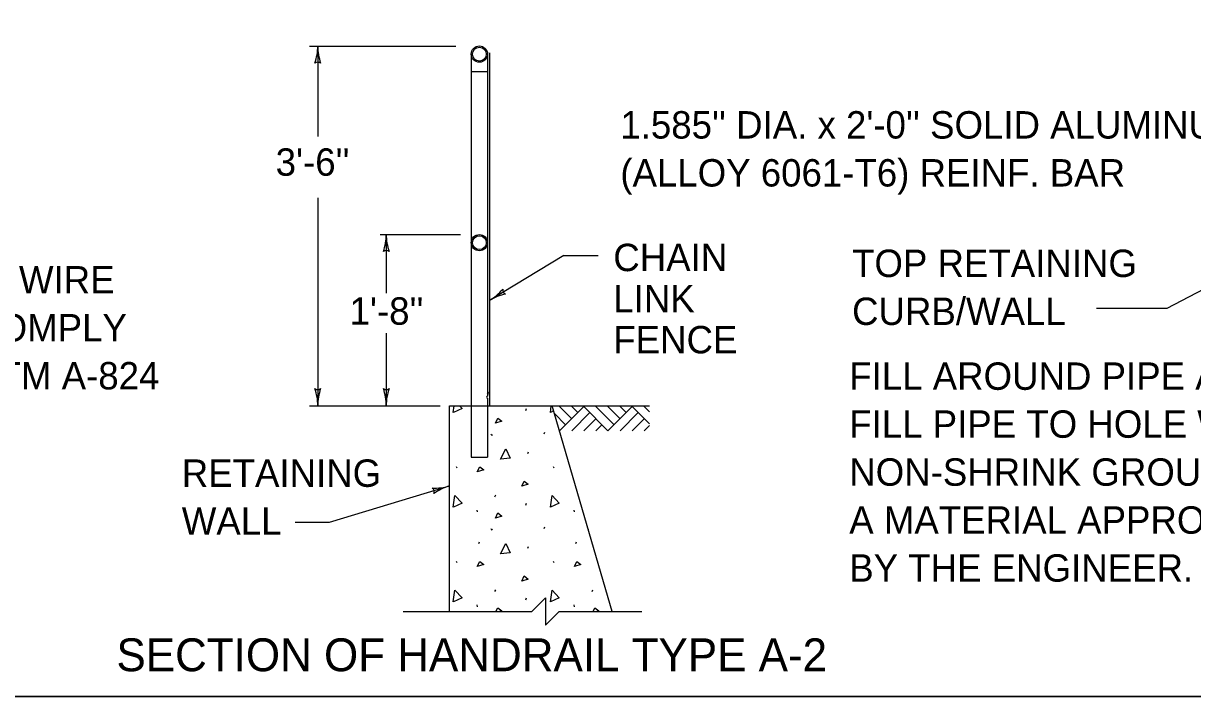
# Model space of a CAD drawing. Extents: x 1007 to 1035.5, y 1000.5 to 1021.5.
# Drawn here: x 1016.96 to 1025.5, y 1000.5 to 1005.41 of the extents above; entities that cross this region are included whole.
import ezdxf

# ---------------------------------------------------------------- set-up
doc = ezdxf.new("R2010")
doc.units = 0
for name, color, linetype in [('Level 1', 7, 'Continuous'), ('Level 10', 7, 'Continuous'), ('Level 11', 7, 'Continuous')]:
    doc.layers.add(name, color=color, linetype=linetype)

msp = doc.modelspace()

# ---------------------------------------------------------------- linework, layer by layer
at = {"layer": 'Level 1'}
for p, q in [((1019.0516, 1005.2478), (1020.1196, 1005.2478)), ((1019.1126, 1005.2478), (1019.1126, 1004.5875)), ((1020.3665, 1005.1982), (1020.3665, 1002.6228)), ((1020.2333, 1005.1877), (1020.2333, 1003.8126)), ((1020.352, 1005.1877), (1020.352, 1003.8126)), ((1020.2333, 1005.0627), (1020.352, 1005.0627)), ((1019.1126, 1004.1398), (1019.1126, 1002.6228)), ((1019.5689, 1003.8728), (1020.1554, 1003.8728)), ((1019.6126, 1003.8728), (1019.6126, 1003.444)), ((1020.2333, 1003.8126), (1020.2333, 1002.6228)), ((1020.352, 1003.8126), (1020.352, 1002.6932)), ((1020.91, 1003.7193), (1020.3665, 1003.3908)), ((1020.91, 1003.7193), (1021.16, 1003.7193)), ((1025.3168, 1003.3343), (1026.0808, 1003.7358)), ((1024.7988, 1003.3343), (1025.3168, 1003.3343)), ((1019.6126, 1003.1532), (1019.6126, 1002.6228)), ((1020.352, 1002.6775), (1020.352, 1002.6228)), ((1019.0516, 1002.6228), (1020.0063, 1002.6228)), ((1020.0739, 1001.1213), (1020.0739, 1002.6228)), ((1020.0739, 1002.6228), (1020.8239, 1002.6228)), ((1020.2333, 1002.6228), (1020.2333, 1002.2478)), ((1020.352, 1002.6228), (1020.352, 1002.2478)), ((1020.6313, 1002.589), (1020.6373, 1002.6023)), ((1021.2619, 1001.1213), (1020.8239, 1002.6228)), ((1020.8239, 1002.6228), (1021.5358, 1002.6228)), ((1020.8405, 1002.566), (1020.9226, 1002.4839)), ((1020.872, 1002.6228), (1020.9668, 1002.5281)), ((1020.8783, 1002.4397), (1021.0552, 1002.6165)), ((1020.8783, 1002.4397), (1021.0552, 1002.6165)), ((1020.9668, 1002.6165), (1021.0109, 1002.5723)), ((1020.9668, 1002.4397), (1021.0993, 1002.5723)), ((1020.9668, 1002.4397), (1021.0993, 1002.5723)), ((1021.0552, 1002.6165), (1021.2319, 1002.4397)), ((1021.0552, 1002.6165), (1021.2319, 1002.4397)), ((1021.1373, 1002.6228), (1021.2762, 1002.4839)), ((1021.2319, 1002.4397), (1021.4088, 1002.6165)), ((1021.2319, 1002.6165), (1021.3203, 1002.5281)), ((1021.3203, 1002.6165), (1021.3645, 1002.5723)), ((1021.3203, 1002.4397), (1021.4529, 1002.5723)), ((1021.4088, 1002.6165), (1021.5358, 1002.4894)), ((1021.4972, 1002.6165), (1021.5358, 1002.5779)), ((1021.0551, 1002.4397), (1021.1435, 1002.5281)), ((1021.0551, 1002.4397), (1021.1435, 1002.5281)), ((1021.1435, 1002.4397), (1021.1878, 1002.4839)), ((1021.1435, 1002.4397), (1021.1878, 1002.4839)), ((1021.4087, 1002.4397), (1021.4971, 1002.5281)), ((1021.4971, 1002.4397), (1021.5358, 1002.4783)), ((1020.3753, 1002.4173), (1020.3812, 1002.4085)), ((1020.3812, 1002.414), (1020.3871, 1002.4051)), ((1020.766, 1002.4173), (1020.7719, 1002.4307)), ((1020.2333, 1002.2478), (1020.352, 1002.2478)), ((1020.6461, 1002.2736), (1020.652, 1002.2869)), ((1020.1222, 1002.1789), (1020.1281, 1002.17)), ((1020.8311, 1002.1789), (1020.837, 1002.17)), ((1019.1982, 1001.7724), (1020.0739, 1002.0374)), ((1020.4063, 1001.9583), (1020.4123, 1001.9717)), ((1020.2743, 1001.8605), (1020.2758, 1001.8472)), ((1020.6313, 1001.8977), (1020.6373, 1001.911)), ((1020.9832, 1001.8605), (1020.9847, 1001.8472)), ((1018.9482, 1001.7724), (1019.1982, 1001.7724)), ((1020.3753, 1001.726), (1020.3812, 1001.7171)), ((1020.3812, 1001.7227), (1020.3871, 1001.7138)), ((1020.766, 1001.726), (1020.7719, 1001.7393)), ((1021.0842, 1001.726), (1021.0866, 1001.7224)), ((1020.2879, 1001.6163), (1020.2938, 1001.6296)), ((1020.9968, 1001.6163), (1021.0028, 1001.6296)), ((1020.6461, 1001.5823), (1020.652, 1001.5956)), ((1020.1222, 1001.4875), (1020.1281, 1001.4787)), ((1020.8311, 1001.4875), (1020.837, 1001.4787)), ((1020.4063, 1001.267), (1020.4123, 1001.2803)), ((1021.1153, 1001.267), (1021.1213, 1001.2803)), ((1020.6313, 1001.2063), (1020.6373, 1001.2197)), ((1019.7353, 1001.1213), (1020.5249, 1001.1213)), ((1020.2743, 1001.1692), (1020.2758, 1001.1558)), ((1020.9832, 1001.1692), (1020.9847, 1001.1558)), ((1021.0249, 1001.1213), (1021.4793, 1001.1213))]:
    msp.add_line(p, q, dxfattribs=at)
for points in [[(1020.1024, 1002.5738), (1020.1093, 1002.6228)], [(1020.1485, 1002.6228), (1020.1672, 1002.6036), (1020.1038, 1002.5743)], [(1020.8113, 1002.5738), (1020.8182, 1002.6228)], [(1020.8351, 1002.5846), (1020.8128, 1002.5743)], [(1020.4093, 1002.4943), (1020.4271, 1002.5313), (1020.4567, 1002.5091), (1020.4093, 1002.4943)], [(1020.4463, 1002.2337), (1020.4863, 1002.3092), (1020.5173, 1002.2396), (1020.4478, 1002.2337)], [(1020.2776, 1002.1404), (1020.2953, 1002.1774), (1020.3249, 1002.1552), (1020.2776, 1002.1404)], [(1020.602, 1002.0346), (1020.6198, 1002.0716), (1020.6493, 1002.0494), (1020.602, 1002.0346)], [(1020.1024, 1001.8823), (1020.1142, 1001.967), (1020.1672, 1001.9123), (1020.1038, 1001.8828)], [(1020.8113, 1001.8823), (1020.8231, 1001.967), (1020.8761, 1001.9123), (1020.8128, 1001.8828)], [(1020.4093, 1001.803), (1020.4271, 1001.84), (1020.4567, 1001.8178), (1020.4093, 1001.803)], [(1020.4463, 1001.5423), (1020.4863, 1001.6178), (1020.5173, 1001.5483), (1020.4478, 1001.5423)], [(1020.2776, 1001.4491), (1020.2953, 1001.4861), (1020.3249, 1001.4638), (1020.2776, 1001.4491)], [(1020.9865, 1001.4491), (1021.0043, 1001.4861), (1021.0338, 1001.4638), (1020.9865, 1001.4491)], [(1020.602, 1001.3433), (1020.6198, 1001.3803), (1020.6493, 1001.3581), (1020.602, 1001.3433)], [(1020.1024, 1001.191), (1020.1142, 1001.2756), (1020.1672, 1001.2208), (1020.1038, 1001.1915)], [(1020.8113, 1001.191), (1020.8231, 1001.2756), (1020.8761, 1001.2208), (1020.8128, 1001.1915)], [(1020.5249, 1001.1213), (1020.6749, 1001.1213), (1020.7749, 1001.2213), (1020.7749, 1001.0213), (1020.8749, 1001.1213), (1021.0249, 1001.1213)], [(1020.414, 1001.1213), (1020.4271, 1001.1486), (1020.4567, 1001.1264), (1020.4404, 1001.1213)], [(1021.1229, 1001.1213), (1021.136, 1001.1486), (1021.1656, 1001.1264), (1021.1493, 1001.1213)]]:
    msp.add_lwpolyline(points, dxfattribs=at)
for centre, radius in [((1020.2927, 1005.1885), 0.0594), ((1020.2927, 1005.1885), 0.0503), ((1020.2927, 1003.8126), 0.0594), ((1020.2927, 1003.8126), 0.0503), ((1020.3594, 1002.7145), 0.00733)]:
    msp.add_circle(centre, radius, dxfattribs=at)
for centre, radius, start, end in [((1018.7216, 1005.2478), 0.3909, 341.34716, 359.99389), ((1019.5035, 1005.2478), 0.3909, 179.98778, 180), ((1019.5035, 1005.2478), 0.3909, 180, 198.66878), ((1019.1125, 1005.0992), 0.0313, 48.7746, 130.89129), ((1019.2216, 1003.8728), 0.3909, 341.34716, 359.99389), ((1020.0035, 1003.8728), 0.3909, 180, 198.66878), ((1020.0035, 1003.8728), 0.3909, 179.98778, 180), ((1019.6125, 1003.7241), 0.0313, 48.7746, 130.89129), ((1020.1643, 1003.7254), 0.3909, 301.14299, 319.81178), ((1020.5687, 1003.0562), 0.3909, 102.49015, 121.13688), ((1020.4938, 1003.4677), 0.0313, 169.91759, 252.03429), ((1020.1643, 1003.7254), 0.3909, 301.13077, 301.14299), ((1019.1126, 1002.7715), 0.0313, 228.7746, 310.89129), ((1018.7216, 1002.6228), 0.3909, 0, 18.66878), ((1019.5035, 1002.6228), 0.3909, 161.34716, 179.99389), ((1019.6126, 1002.7715), 0.0313, 228.7746, 310.89129), ((1019.2216, 1002.6228), 0.3909, 0, 18.66878), ((1020.0035, 1002.6228), 0.3909, 161.34716, 179.99389), ((1020.352, 1002.6853), 0.00781, 90, 270), ((1018.7216, 1002.6228), 0.3909, 359.98778, 0), ((1019.2216, 1002.6228), 0.3909, 359.98778, 0), ((1019.9607, 1002.4116), 0.3909, 268.18286, 286.82959), ((1020.1871, 1001.6632), 0.3909, 106.8357, 125.50448), ((1020.1871, 1001.6632), 0.3909, 106.82347, 106.8357), ((1019.9316, 1001.9944), 0.0313, 335.61029, 57.72699)]:
    msp.add_arc(centre, radius, start, end, dxfattribs=at)
at = {"layer": 'Level 10'}
msp.add_line((1035.5, 1000.5), (1007, 1000.5), dxfattribs=at)
at = {"layer": 'Level 11'}
msp.add_lwpolyline([(1007, 1000.5), (1035.5, 1000.5), (1035.5, 1021.5), (1007, 1021.5)], close=True, dxfattribs=at)

# ---------------------------------------------------------------- texts
at = {"layer": 'Level 1'}
for s, height, p in [("1.585'' DIA. x 2'-0'' SOLID ALUMINUM", 0.2, (1021.3221, 1004.5723)), ("3'-6''", 0.2, (1018.805, 1004.301)), ('(ALLOY 6061-T6) REINF. BAR', 0.2, (1021.3221, 1004.2223)), ('CHAIN', 0.2, (1021.2708, 1003.6048)), ('TOP RETAINING', 0.2, (1023.0144, 1003.5619)), ('TENSION WIRE', 0.2, (1015.6674, 1003.4417)), ('LINK', 0.2, (1021.2708, 1003.3048)), ("1'-8''", 0.2, (1019.3449, 1003.2138)), ('CURB/WALL', 0.2, (1023.0144, 1003.2119)), ('SHALL COMPLY', 0.2, (1015.6674, 1003.0917)), ('FENCE', 0.2, (1021.2708, 1003.0048)), ('WITH ASTM A-824', 0.2, (1015.6674, 1002.7417)), ('FILL AROUND PIPE AND', 0.2, (1022.9939, 1002.7387)), ('FILL PIPE TO HOLE WITH', 0.2, (1022.9939, 1002.3887)), ('RETAINING', 0.2, (1018.1194, 1002.0307)), ('NON-SHRINK GROUT OR', 0.2, (1022.9939, 1002.0387)), ('WALL', 0.2, (1018.1194, 1001.6807)), ('A MATERIAL APPROVED', 0.2, (1022.9939, 1001.6887)), ('BY THE ENGINEER.', 0.2, (1022.9939, 1001.3387)), ('SECTION OF HANDRAIL TYPE A-2', 0.24, (1017.6424, 1000.6851))]:
    msp.add_text(s, height=height, dxfattribs=at).set_placement(p)

doc.saveas('drawing.dxf')
